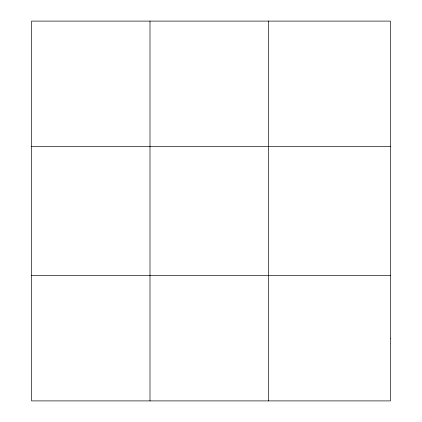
<?xml version="1.0" encoding="UTF-8"?>
<svg xmlns="http://www.w3.org/2000/svg" width="422" height="422" viewBox="0 0 422 422"><rect width="100%" height="100%" fill="white"/><g stroke="black" fill="none" stroke-linecap="round" stroke-linejoin="round"><path stroke-width="0.63" d="M149.995 400.9L149.995 21.1M268.418 400.9L268.418 21.1M31.571 146.434L390.429 146.434M31.571 275.566L390.429 275.566M390.429 338.233L390.429 400.9L31.571 400.9L31.571 21.1L390.429 21.1L390.429 338.233"/></g></svg>
